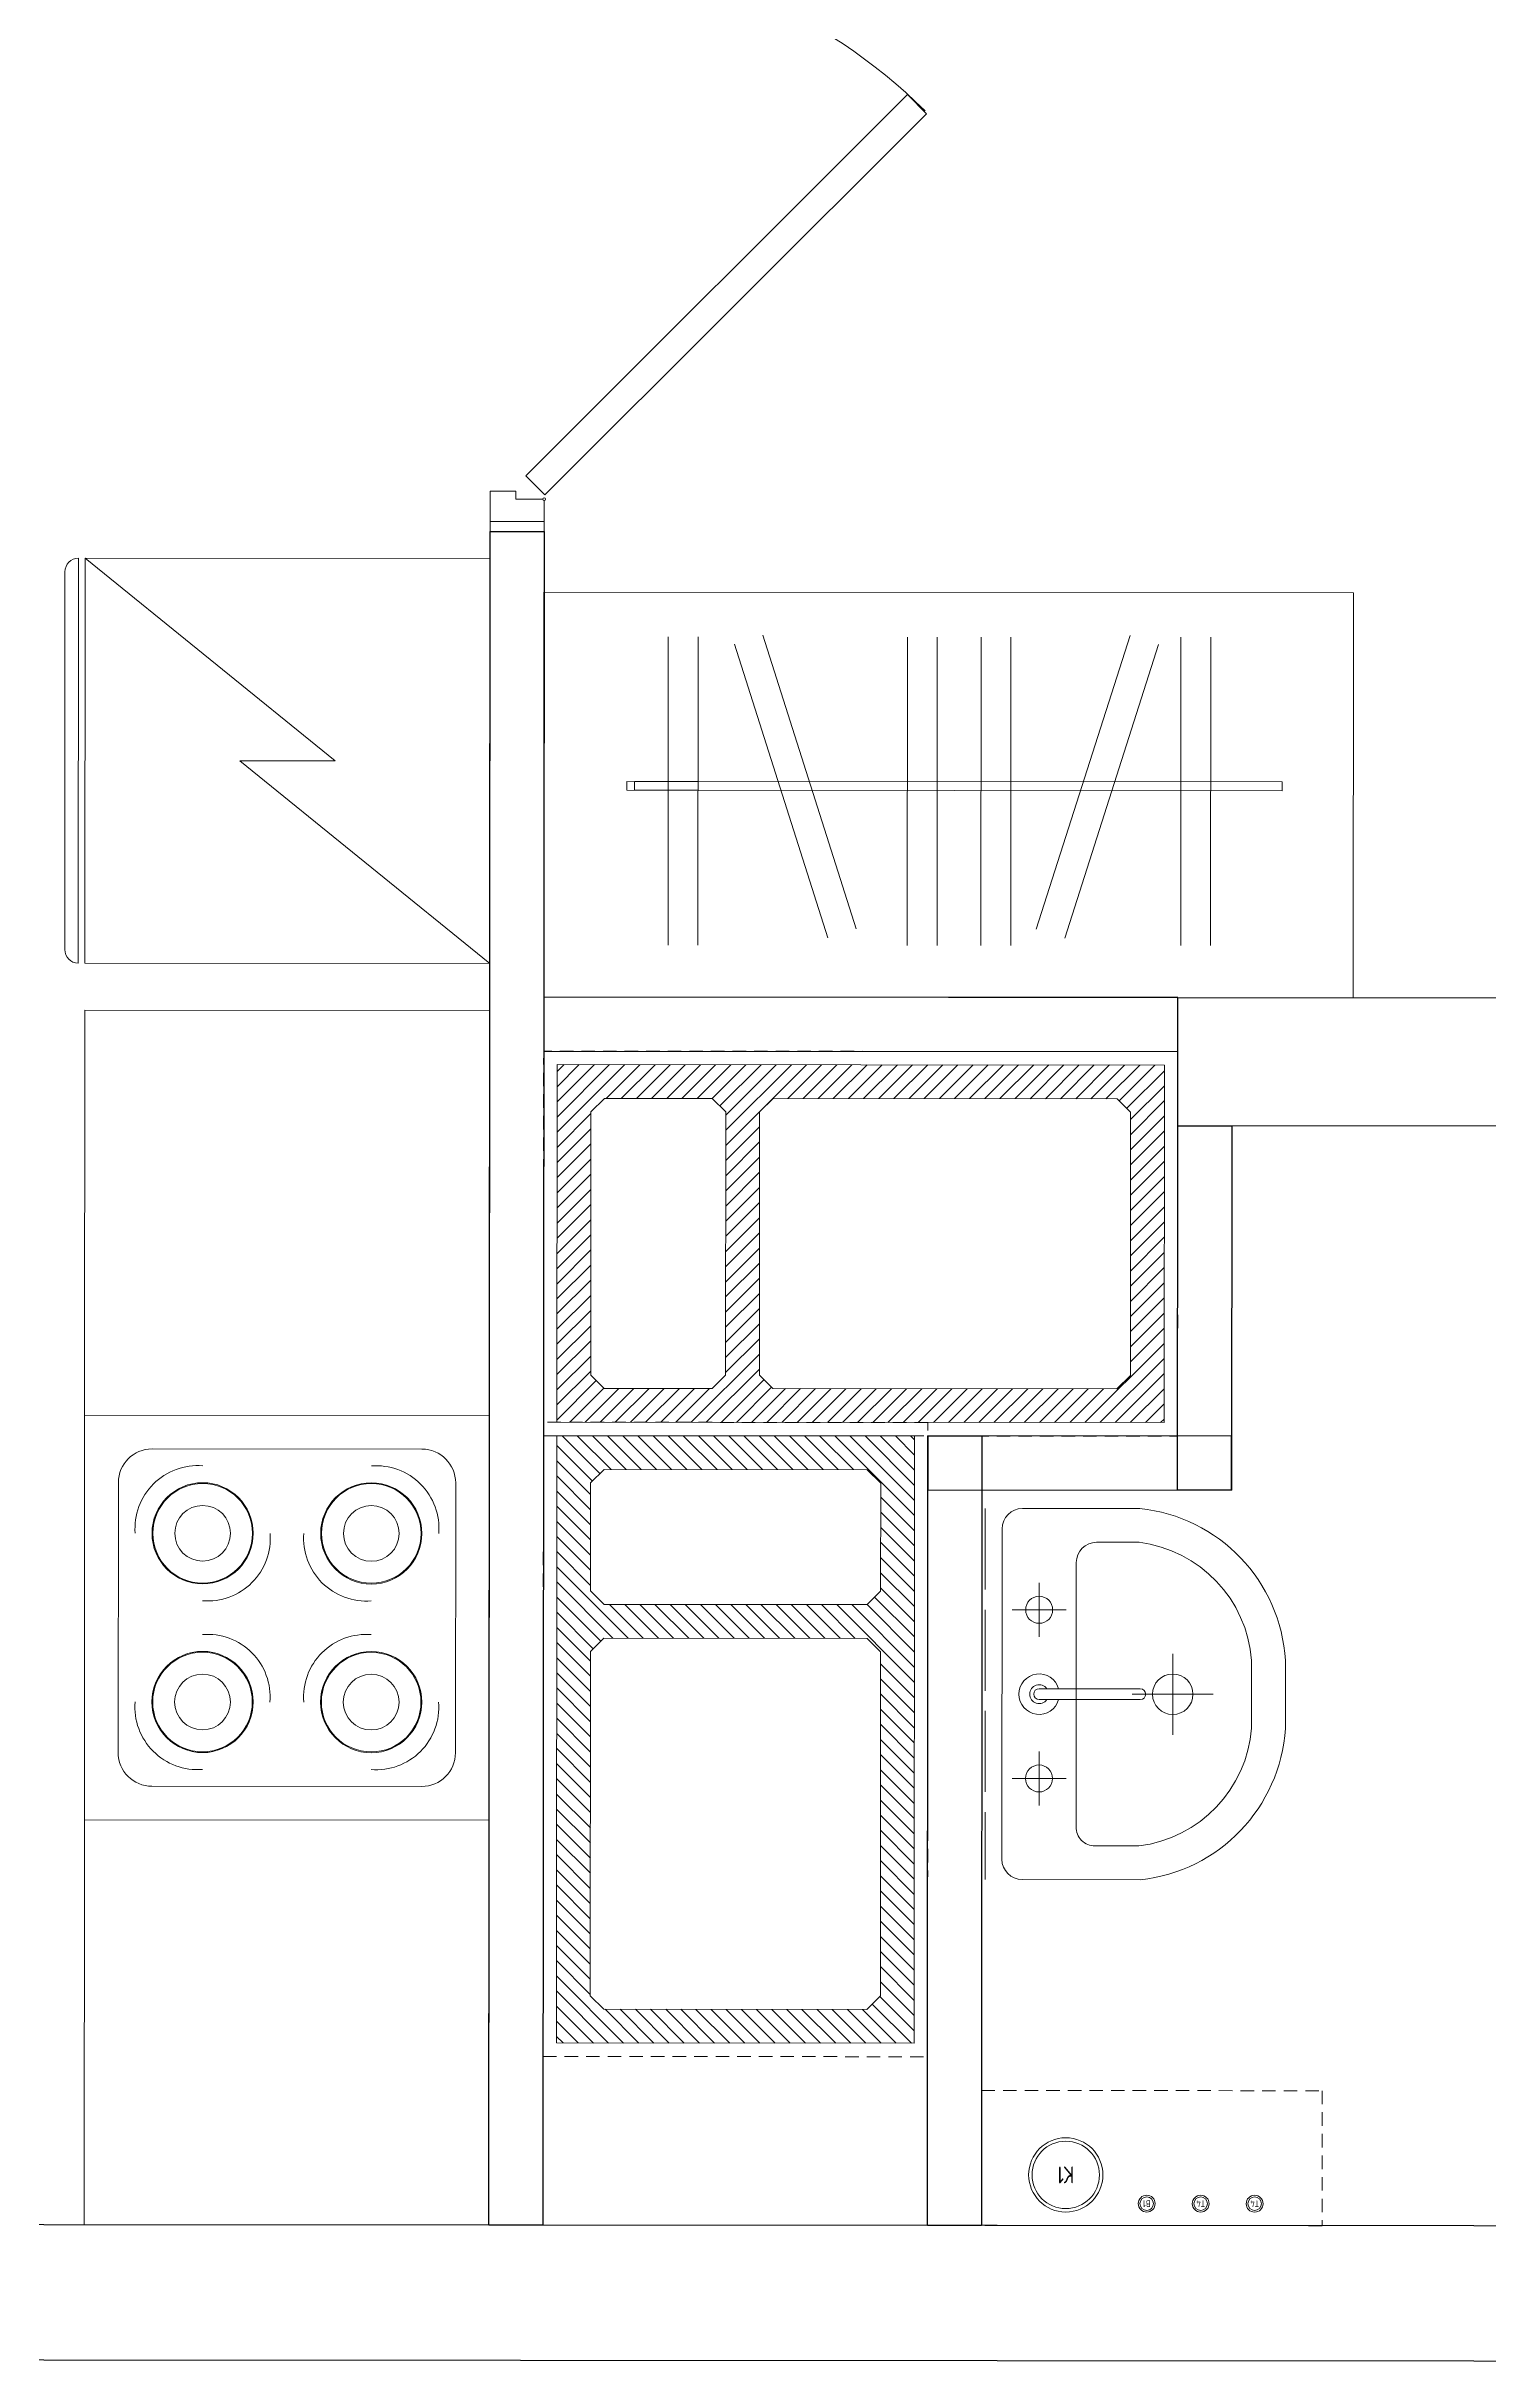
# Model space of a CAD drawing. Header units: millimetres. Extents: x 0 to 145404, y 0 to 194550.
# Drawn here: x 63885 to 66023, y 29819 to 33250 of the extents above; entities that cross this region are included whole.
import ezdxf
from ezdxf.enums import TextEntityAlignment as Align

# ---------------------------------------------------------------- set-up
doc = ezdxf.new("R2010")
doc.units = ezdxf.units.MM
doc.linetypes.add('200_ШТРИХ', pattern=[320, 200, -120])
doc.linetypes.add('ACAD_ISO02W100', pattern=[15, 12, -3])
for name, color, linetype, lineweight in [('АР - Вентблок', 36, 'Continuous', 9), ('АР - ВК', 126, 'Continuous', 13), ('АР - Двери', 126, 'Continuous', 9), ('АР - Монолит', 56, 'Continuous', 30), ('АР - Обор. - Холодильник', 42, 'Continuous', 9), ('АР - Оборуд', 252, 'Continuous', 0), ('АР - Перегородки 190', 54, 'Continuous', 30), ('АР - Перегородки 80', 32, 'Continuous', 30), ('АР - Сантехника', 150, 'Continuous', 9)]:
    doc.layers.add(name, color=color, linetype=linetype, lineweight=lineweight)
doc.layers.add('АР - мебель', color=7, linetype='Continuous', lineweight=9, true_color=0x787878)
doc.styles.add('GOST 2.304', font='CS_Gost2304.shx', dxfattribs={"oblique": 15})
doc.styles.add('ГОСТ 2.304', font='CS_Gost2304.shx')

# ---------------------------------------------------------------- blocks, each defined once
blk = doc.blocks.new('Умывальник_550х420')
at = {"color": 0, "ltscale": 50}
for points in [[(55, -274.6), (230.3, -274.6, 0.365452), (445, -50.5), (445, 50.2, 0.368387), (228.9, 275.4), (55, 275.4, 0.412588), (25, 245.3), (25, -244.5, 0.412222)], [(163, -224.6), (228, -224.6, 0.357073), (395, -49.7), (395, 50.3, 0.35647), (228, 225.4), (165, 225.4, 0.411711), (135, 195.3), (135, -196.4, 0.420441)], [(80, 8.3), (230, 8.3, -1), (230, -7.7), (80, -7.7, -1)]]:
    blk.add_lwpolyline(points, format="xyb", close=True, dxfattribs=at)
for points in [[(80, 165.3), (80, 85.3)], [(120, 125.3), (40, 125.3)], [(278, 60.2), (278, -59.8)], [(338, 0.2), (218, 0.2)], [(80, -84.7), (80, -164.7)], [(120, -124.7), (40, -124.7)]]:
    blk.add_lwpolyline(points, dxfattribs=at)
for centre, radius in [((80, 125.3), 20), ((278, 0.2), 30), ((80, -124.7), 20)]:
    blk.add_circle(centre, radius, dxfattribs=at)
for radius, start, end in [(30, 15.466, 344.534), (14, 34.8499, 325.1501)]:
    blk.add_arc((80, 0.3), radius, start, end, dxfattribs=at)
at = {"layer": 'Defpoints', "linetype": 'ACAD_ISO02W100', "lineweight": -2, "ltscale": 10}
blk.add_lwpolyline([(0, 275.3), (0, -274.7)], dxfattribs=at)
at = {"layer": 'АР - Сантехника', "linetype": 'ACAD_ISO02W100', "ltscale": 10, "style": 'GOST 2.304', "width": 0.7}
blk.add_attdef('NAME', text='', height=250, dxfattribs=at).set_placement((278, 0.2, 0), align=Align.MIDDLE_CENTER)
blk = doc.blocks.new('Ш03 600х1200')
for p, q in [((0, 600), (-1200, 600)), ((-1200, 0), (-1200, 600)), ((0, 0), (0, 600)), ((-988.5, 66), (-988.5, 522.9)), ((-944.2, 66), (-944.2, 522.9)), ((-692.1, 66), (-692.1, 522.9)), ((-647.8, 66), (-647.8, 522.9)), ((-583, 66), (-583, 522.9)), ((-538.7, 66), (-538.7, 522.9)), ((-228.6, 66), (-228.6, 522.9)), ((-184.3, 66), (-184.3, 522.9)), ((-911.1, 76.8), (-772.2, 512)), ((-868.9, 63.3), (-730, 498.6)), ((-324.4, 63.3), (-463.3, 498.6)), ((-282.2, 76.8), (-421.1, 512)), ((-123, 293.3), (-1094.4, 293.3)), ((-1094.4, 293.3), (-1094.4, 280.4)), ((-1094.4, 280.4), (-123, 280.4)), ((-134.5, 293.3), (-228.9, 293.3)), ((-228.9, 293.3), (-228.9, 280.4)), ((-228.9, 280.4), (-134.5, 280.4)), ((-134.5, 280.4), (-134.5, 293.3)), ((-123, 280.4), (-123, 293.3)), ((0, 0), (-1200, 0))]:
    blk.add_line(p, q)
blk = doc.blocks.new('Вентблок 900 х 530')
at = {"layer": 'АР - Вентблок', "lineweight": 5}
h = blk.add_hatch(dxfattribs=at)
h.set_pattern_fill('ANSI31', color=256, scale=5)
h.set_pattern_definition([(45, (-3927617.913, -709139.574), (-11.22532015, 11.22532015), [])])
h.paths.add_polyline_path([(-20, 920), (-550, 920), (-550, 20), (-20, 20)])
h.paths.add_polyline_path([(-480, 670), (-500, 690), (-500, 850), (-480, 870), (-90, 870), (-70, 850), (-70, 690), (-90, 670)], flags=16)
h.paths.add_polyline_path([(-90, 620), (-70, 600), (-70, 90), (-90, 70), (-480, 70), (-500, 90), (-500, 600), (-480, 620)], flags=16)
at = {"layer": 'АР - Вентблок', "linetype": '200_ШТРИХ', "lineweight": 5, "ltscale": 0.1}
blk.add_lwpolyline([(-570, 0), (-570, 940), (0, 940), (0, 0)], close=True, dxfattribs=at)
at = {"layer": 'АР - Вентблок', "linetype": 'ByBlock'}
for points in [[(-550, 20), (-550, 920), (-20, 920), (-20, 20)], [(-500, 690), (-500, 850), (-480, 870), (-90, 870), (-70, 850), (-70, 690), (-90, 670), (-480, 670)], [(-500, 90), (-500, 600), (-480, 620), (-90, 620), (-70, 600), (-70, 90), (-90, 70), (-480, 70)]]:
    blk.add_lwpolyline(points, close=True, dxfattribs=at)
blk = doc.blocks.new('Стояк ВК с циркуляцией')
at = {"layer": 'АР - ВК', "linetype": '200_ШТРИХ', "lineweight": 5, "ltscale": 0.1}
blk.add_lwpolyline([(-505, 0), (0, 0), (0, -200), (-505, -200)], close=True, dxfattribs=at)
at = {"layer": 'АР - ВК', "color": 1, "ltscale": 100}
for centre, radius in [((-405, -32.5), 12.5), ((-405, -32.5), 10), ((-325, -32.5), 12.5), ((-325, -32.5), 10)]:
    blk.add_circle(centre, radius, dxfattribs=at)
at = {"layer": 'АР - ВК', "color": 5, "ltscale": 100}
for radius in [12.5, 10]:
    blk.add_circle((-245, -32.5), radius, dxfattribs=at)
at = {"layer": 'АР - ВК', "color": 46, "ltscale": 100}
for radius in [55, 50]:
    blk.add_circle((-125, -75), radius, dxfattribs=at)
at = {"layer": 'АР - ВК', "color": 1, "ltscale": 100, "style": 'ГОСТ 2.304'}
for p in [(-405, -32.5), (-325, -32.5)]:
    blk.add_text('Т4', height=10, dxfattribs=at).set_placement(p, align=Align.MIDDLE_CENTER)
at = {"layer": 'АР - ВК', "color": 5, "ltscale": 100, "style": 'ГОСТ 2.304'}
blk.add_text('В1', height=10, dxfattribs=at).set_placement((-245, -32.5), align=Align.MIDDLE_CENTER)
at = {"layer": 'АР - ВК', "color": 46, "ltscale": 100, "style": 'ГОСТ 2.304'}
blk.add_text('К1', height=25, dxfattribs=at).set_placement((-125, -75), align=Align.MIDDLE_CENTER)
blk = doc.blocks.new('Блок 600 х 600')
at = {"layer": 'АР - мебель'}
blk.add_lwpolyline([(-600, 0), (0, 0), (0, 600), (-600, 600)], close=True, dxfattribs=at)
blk = doc.blocks.new('k_22')
at = {"ltscale": 600}
for p, q in [((0, 600), (0, 0)), ((600, 600), (0, 600)), ((600, 0), (600, 600)), ((500, 550), (100, 550)), ((50, 500), (50, 100)), ((550, 100), (550, 500)), ((100, 50), (500, 50)), ((0, 0), (600, 0))]:
    blk.add_line(p, q, dxfattribs=at)
for centre in [(175, 425), (425, 425), (175, 175), (425, 175)]:
    blk.add_circle(centre, 75, dxfattribs=at)
for centre, radius, start, end in [((100, 500), 50, 90, 180), ((500, 500), 50, 0, 90), ((167.7, 432.3), 93, 85.4974, 184.5026), ((432.3, 432.3), 93, 355.4974, 94.5026), ((175, 425), 73.8, 0, 180), ((425, 425), 73.8, 0, 180), ((175, 425), 41.3, 0, 180), ((425, 425), 41.3, 0, 180), ((175, 425), 73.8, 180, 0), ((175, 425), 41.3, 180, 0), ((182.3, 417.7), 93, 265.4974, 4.5026), ((417.7, 417.7), 93, 175.4974, 274.5026), ((425, 425), 73.8, 180, 0), ((425, 425), 41.3, 180, 0), ((182.3, 182.3), 93, 355.4974, 94.5026), ((417.7, 182.3), 93, 85.4974, 184.5026), ((175, 175), 73.8, 0, 180), ((425, 175), 73.8, 0, 180), ((175, 175), 41.3, 0, 180), ((425, 175), 41.3, 0, 180), ((167.7, 167.7), 93, 175.4974, 274.5026), ((175, 175), 73.8, 180, 0), ((175, 175), 41.3, 180, 0), ((425, 175), 73.8, 180, 0), ((425, 175), 41.3, 180, 0), ((432.3, 167.7), 93, 265.4974, 4.5026), ((100, 100), 50, 180, 270), ((500, 100), 50, 270, 0)]:
    blk.add_arc(centre, radius, start, end, dxfattribs=at)
blk = doc.blocks.new('холодильник')
at = {"layer": 'АР - Обор. - Холодильник'}
for p, q in [((0, 300), (0, -300)), ((600, 300), (0, 300)), ((600, -300), (600, 300)), ((610, 300), (610, -300)), ((610, 300), (610, 300)), ((630, -280), (630, 280)), ((0, -300), (600, -300)), ((610, -300), (610, -300))]:
    blk.add_line(p, q, dxfattribs=at)
blk.add_lwpolyline([(600, 300), (229.3, 0), (370.7, 0), (0, -300)], dxfattribs=at)
for centre, start, end in [((610, 280), 0, 90), ((610, -280), 270, 0)]:
    blk.add_arc(centre, 20, start, end, dxfattribs=at)
blk = doc.blocks.new('*U84')
at = {"ltscale": 100}
for p, q in [((15, 37.5), (15, -42.5)), ((46, 37.5), (15, 37.5)), ((48, -4.5), (48, 35.5)), ((852, -4.5), (852, 37.5)), ((852, 37.5), (885, 37.5)), ((885, 37.5), (885, -42.5)), ((60, -4.5), (48, -4.5)), ((60, -42.5), (60, -4.5)), ((840, -42.5), (840, -4.5)), ((840, -4.5), (852, -4.5)), ((15, -42.5), (60, -42.5)), ((885, -42.5), (840, -42.5))]:
    blk.add_line(p, q, dxfattribs=at)
for points in [[(54.4, 38.9), (82.7, 10.6), (648, 575.9), (619.7, 604.2)], [(15, -42.5), (0, -42.5), (0, 37.5), (15, 37.5)], [(885, -42.5), (900, -42.5), (900, 37.5), (885, 37.5)]]:
    blk.add_lwpolyline(points, close=True, dxfattribs=at)
blk.add_circle((48, 37.5), 2, dxfattribs=at)
blk.add_arc((56.7, 37.5), 800, 0, 44.865, dxfattribs=at)
blk = doc.blocks.new('Квартира 3К 10700 тип 1 перекидная')
at = {"layer": 'АР - Монолит', "elevation": 0}
blk.add_lwpolyline([(200, 2200), (200, 2000), (-6160, 2000), (-6160, 2200)], close=True, dxfattribs=at)
at = {"layer": 'АР - Перегородки 190', "elevation": 0}
blk.add_lwpolyline([(-3600, 4020), (-4150, 4020), (-4150, 3830), (-3600, 3830)], close=True, dxfattribs=at)
at = {"layer": 'АР - Перегородки 80', "elevation": 0}
for points in [[(-2660, 2200), (-2580, 2200), (-2580, 4710), (-2660, 4710)], [(-3600, 4020), (-2660, 4020), (-2660, 3940), (-3600, 3940)], [(-3680, 3290), (-3600, 3290), (-3600, 3830), (-3680, 3830)], [(-3680, 3370), (-3230, 3370), (-3230, 3290), (-3680, 3290)], [(-3310, 2200), (-3230, 2200), (-3230, 3370), (-3310, 3370)]]:
    blk.add_lwpolyline(points, close=True, dxfattribs=at)
at = {"xscale": -1, "rotation": 180}
for p in [(-1980, 4000, 0), (-1980, 2800, 0), (-1980, 2800, 0)]:
    blk.add_blockref('Блок 600 х 600', p, dxfattribs=at)
at = {"rotation": 270}
blk.add_blockref('Вентблок 900 х 530', (-3600, 3370, 0), dxfattribs=at)
blk.add_blockref('Вентблок 900 х 530', (-2660, 2450, 0))
at = {"layer": 'АР - ВК', "xscale": -1, "rotation": 180}
blk.add_blockref('Стояк ВК с циркуляцией', (-3310, 2200, 0), dxfattribs=at)
at = {"layer": 'АР - Двери', "rotation": 90.00000000000001}
blk.add_blockref('*U84', (-2622.5, 4710, 0), dxfattribs=at)
at = {"layer": 'АР - мебель', "xscale": -1, "rotation": 180}
blk.add_blockref('Ш03 600х1200', (-2660, 4620, 0), dxfattribs=at)
at = {"layer": 'АР - Оборуд', "extrusion": (2.93808e-13, -7.57211e-14, -1), "xscale": -1, "zscale": -1}
blk.add_blockref('холодильник', (2580, 4370, 0), dxfattribs=at)
at = {"layer": 'АР - Оборуд', "xscale": -1}
blk.add_blockref('k_22', (-1980, 2800, 0), dxfattribs=at)
at = {"layer": 'АР - Сантехника', "xscale": -1}
blk.add_blockref('Умывальник_550х420', (-3315, 2987.2, 0), dxfattribs=at)
blk = doc.blocks.new('H_Section_2')
at = {"rotation": 56.96711930257281}
blk.add_blockref('Квартира 3К 10700 тип 1 перекидная', (4441.6, -8541.9, 0), dxfattribs=at)

msp = doc.modelspace()

# ---------------------------------------------------------------- block references
at = {"xscale": -1, "rotation": 56.92792192093123}
msp.add_blockref('H_Section_2', (57225.5, 36206.1, 0), dxfattribs=at)

doc.saveas('drawing.dxf')
